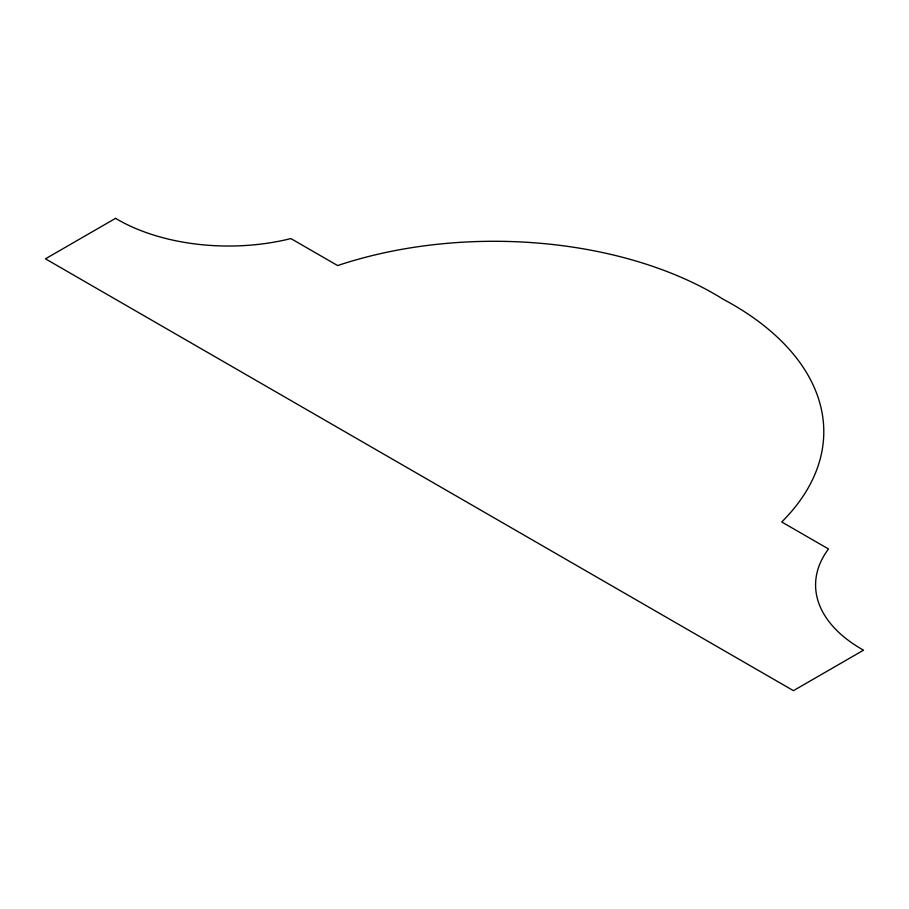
<?xml version="1.0" encoding="UTF-8"?>
<svg xmlns="http://www.w3.org/2000/svg" width="909" height="909" viewBox="0 0 909 909"><rect width="100%" height="100%" fill="white"/><g stroke="black" fill="none" stroke-linecap="round" stroke-linejoin="round"><path stroke-width="1.36" d="M115.568 218.342L45.45 258.826L793.432 690.658L863.55 650.174A157.041 90.661 0 0 1 828.485 548.968L781.74 521.971A311.821 180.027 0 0 0 723.303 299.311A311.821 180.027 0 0 0 337.625 265.564L290.88 238.578A157.041 90.661 0 0 1 115.568 218.342"/></g></svg>
